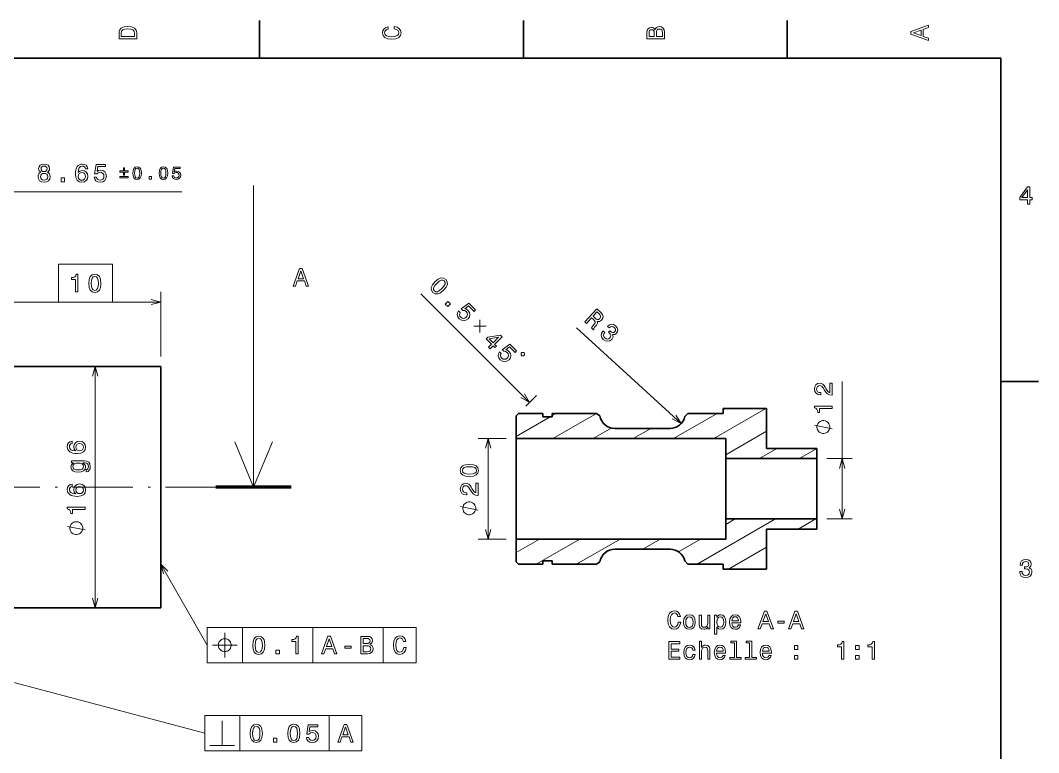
# Model space of a CAD drawing. Extents: x 0 to 420, y 0 to 297.
# Drawn here: x 214.9 to 417.5, y 148.9 to 294.5 of the extents above; entities that cross this region are included whole.
import ezdxf

# ---------------------------------------------------------------- set-up
doc = ezdxf.new("R2010")
doc.units = 0
doc.linetypes.add('DASHDOT', pattern=[18.5, 12, -3, 0.5, -3])

msp = doc.modelspace()

# ---------------------------------------------------------------- linework, layer by layer
at = {"color": 7, "lineweight": 35, "ltscale": 0.1875}
for p, q in [((262.5, 287), (262.5, 294.5)), ((315, 287), (315, 294.5)), ((367.5, 287), (367.5, 294.5)), ((410, 222.699997), (417.5, 222.699997))]:
    msp.add_line(p, q, dxfattribs=at)
at = {"color": 7, "lineweight": 35}
for p, q in [((410, 287), (10, 287)), ((410, 10), (410, 287)), ((242.893723, 225.658066), (212.893723, 225.658066)), ((242.893723, 225.658066), (242.893723, 180.596085)), ((355.249847, 211.336136), (313.549835, 211.336136)), ((355.249847, 191.336136), (313.549835, 191.336136)), ((242.893723, 177.658066), (212.893723, 177.658066))]:
    msp.add_line(p, q, dxfattribs=at)
at = {"color": 7, "lineweight": 13}
for p, q in [((261.343719, 201.658066), (261.343719, 261.658051)), ((186.943726, 260.400208), (247.078888, 260.400208)), ((316.220306, 218.506592), (294.594879, 240.132004)), ((346.393036, 214.310867), (325.588043, 233.349106)), ((229.811188, 177.658066), (229.811188, 225.658066)), ((378.419556, 195.336136), (378.419556, 222.67485)), ((307.984802, 191.336136), (307.984802, 211.336136)), ((252.108765, 173.739914), (293.660919, 173.739914)), ((252.108765, 166.739914), (293.660919, 166.739914)), ((251.61026, 156.220566), (282.890381, 156.220566)), ((251.61026, 149.220566), (282.890381, 149.220566))]:
    msp.add_line(p, q, dxfattribs=at)
at = {"color": 7, "lineweight": 13, "ltscale": 0.320626}
msp.add_line((242.893723, 227.658066), (242.893723, 240.483093), dxfattribs=at)
at = {"color": 7, "lineweight": 13, "ltscale": 0.240349}
msp.add_line((212.893723, 238.483093), (222.50769, 238.483093), dxfattribs=at)
at = {"color": 7, "lineweight": 13, "ltscale": 0.24035}
msp.add_line((233.279739, 238.483093), (242.893723, 238.483093), dxfattribs=at)
at = {"color": 7, "lineweight": 13, "ltscale": 0.076737}
msp.add_line((315.46405, 217.750351), (317.634521, 219.920807), dxfattribs=at)
at = {"color": 7, "lineweight": 13, "ltscale": 0.3}
msp.add_line((352.870331, 211.336136), (363.262634, 217.336136), dxfattribs=at)
at = {"color": 7, "lineweight": 35, "ltscale": 0.21625}
for p, q in [((363.399841, 217.336136), (354.749847, 217.336136)), ((363.399841, 185.336136), (354.749847, 185.336136))]:
    msp.add_line(p, q, dxfattribs=at)
at = {"color": 7, "lineweight": 35, "ltscale": 0.025}
for p, q in [((354.749847, 217.336136), (354.749847, 216.336136)), ((354.749847, 186.336136), (354.749847, 185.336136))]:
    msp.add_line(p, q, dxfattribs=at)
at = {"color": 7, "lineweight": 13, "ltscale": 0.014803}
msp.add_line((354.749847, 217.04007), (355.262634, 217.336136), dxfattribs=at)
at = {"color": 7, "lineweight": 35, "ltscale": 0.2}
for p, q in [((363.399841, 217.336136), (363.399841, 209.336136)), ((363.399841, 193.336136), (363.399841, 185.336136))]:
    msp.add_line(p, q, dxfattribs=at)
at = {"color": 7, "lineweight": 35, "ltscale": 0.017678}
for p, q in [((313.549835, 215.836136), (314.049835, 216.336136)), ((313.549835, 186.836136), (314.049835, 186.336136))]:
    msp.add_line(p, q, dxfattribs=at)
at = {"color": 7, "lineweight": 35, "ltscale": 0.1125}
for p, q in [((313.549835, 215.836136), (313.549835, 211.336136)), ((313.549835, 191.336136), (313.549835, 186.836136))]:
    msp.add_line(p, q, dxfattribs=at)
at = {"color": 7, "lineweight": 13, "ltscale": 0.195385}
msp.add_line((313.549835, 211.728439), (320.318176, 215.636139), dxfattribs=at)
at = {"color": 7, "lineweight": 35, "ltscale": 0.12}
for p, q in [((318.849823, 216.336136), (314.049835, 216.336136)), ((318.849823, 186.336136), (314.049835, 186.336136))]:
    msp.add_line(p, q, dxfattribs=at)
at = {"color": 7, "lineweight": 35, "ltscale": 0.0175}
for p, q in [((318.849823, 216.336136), (318.849823, 215.636139)), ((320.749847, 216.336136), (320.749847, 215.636139)), ((318.849823, 187.036133), (318.849823, 186.336136)), ((320.749847, 187.036133), (320.749847, 186.336136))]:
    msp.add_line(p, q, dxfattribs=at)
at = {"color": 7, "lineweight": 35, "ltscale": 0.047501}
for p, q in [((318.849823, 215.636139), (320.749847, 215.636139)), ((318.849823, 187.036133), (320.749847, 187.036133))]:
    msp.add_line(p, q, dxfattribs=at)
at = {"color": 7, "lineweight": 35, "ltscale": 0.220008}
for p, q in [((329.550171, 216.336136), (320.749847, 216.336136)), ((329.550171, 186.336136), (320.749847, 186.336136))]:
    msp.add_line(p, q, dxfattribs=at)
at = {"color": 7, "lineweight": 13, "ltscale": 0.022539}
msp.add_line((320.749847, 215.885361), (321.530609, 216.336136), dxfattribs=at)
at = {"color": 7, "lineweight": 13, "ltscale": 0.250001}
for p, q in [((320.870331, 211.336136), (329.530609, 216.336136)), ((344.870331, 211.336136), (353.530609, 216.336136)), ((317.569061, 186.336136), (326.22934, 191.336136)), ((325.569061, 186.336136), (334.22934, 191.336136))]:
    msp.add_line(p, q, dxfattribs=at)
at = {"color": 7, "lineweight": 35, "ltscale": 0.021213}
for p, q in [((330.240662, 215.842941), (329.550171, 216.336136)), ((330.240662, 186.82933), (329.550171, 186.336136))]:
    msp.add_line(p, q, dxfattribs=at)
at = {"color": 7, "lineweight": 35, "ltscale": 0.022611}
for p, q in [((347.11087, 215.696594), (347.750427, 216.336136)), ((347.11087, 186.975677), (347.750427, 186.336136))]:
    msp.add_line(p, q, dxfattribs=at)
at = {"color": 7, "lineweight": 35, "ltscale": 0.174986}
for p, q in [((354.749847, 216.336136), (347.750427, 216.336136)), ((354.749847, 186.336136), (347.750427, 186.336136))]:
    msp.add_line(p, q, dxfattribs=at)
at = {"color": 7, "lineweight": 13, "ltscale": 0.104384}
msp.add_line((328.870331, 211.336136), (332.486298, 213.423798), dxfattribs=at)
at = {"color": 7, "lineweight": 35, "ltscale": 0.2745}
for p, q in [((344.17984, 213.336136), (333.199829, 213.336136)), ((344.17984, 189.336136), (333.199829, 189.336136))]:
    msp.add_line(p, q, dxfattribs=at)
at = {"color": 7, "lineweight": 13, "ltscale": 0.1}
for p, q in [((336.870331, 211.336136), (340.334442, 213.336136)), ((361.942139, 207.336136), (365.40625, 209.336136)), ((369.69342, 193.336136), (373.157532, 195.336136)), ((338.765228, 189.336136), (342.22934, 191.336136))]:
    msp.add_line(p, q, dxfattribs=at)
at = {"color": 7, "lineweight": 13, "ltscale": 0.23527}
msp.add_line((355.249847, 208.091141), (363.399841, 212.796539), dxfattribs=at)
at = {"color": 7, "lineweight": 13, "ltscale": 0.139126}
for p, q in [((311.549835, 211.336136), (305.984802, 211.336136)), ((311.549835, 191.336136), (305.984802, 191.336136))]:
    msp.add_line(p, q, dxfattribs=at)
at = {"color": 7, "lineweight": 35, "ltscale": 0.369856}
msp.add_line((313.549835, 211.336136), (313.549835, 196.541885), dxfattribs=at)
at = {"color": 7, "lineweight": 35, "ltscale": 0.1}
for p, q in [((355.249847, 211.336136), (355.249847, 207.336136)), ((355.249847, 195.336136), (355.249847, 191.336136))]:
    msp.add_line(p, q, dxfattribs=at)
at = {"color": 7, "lineweight": 35, "ltscale": 0.25}
for p, q in [((373.399841, 209.336136), (363.399841, 209.336136)), ((373.399841, 193.336136), (363.399841, 193.336136))]:
    msp.add_line(p, q, dxfattribs=at)
at = {"color": 7, "lineweight": 13, "ltscale": 0.099815}
msp.add_line((369.942139, 207.336136), (373.399841, 209.332443), dxfattribs=at)
at = {"color": 7, "lineweight": 35, "ltscale": 0.05}
for p, q in [((373.399841, 209.336136), (373.399841, 207.336136)), ((373.399841, 195.336136), (373.399841, 193.336136))]:
    msp.add_line(p, q, dxfattribs=at)
at = {"color": 7, "lineweight": 35, "ltscale": 0.3}
for p, q in [((355.249847, 207.336136), (355.249847, 195.336136)), ((373.399841, 195.336136), (373.399841, 207.336136))]:
    msp.add_line(p, q, dxfattribs=at)
at = {"color": 7, "lineweight": 35, "ltscale": 0.45375}
for p, q in [((355.249847, 207.336136), (373.399841, 207.336136)), ((355.249847, 195.336136), (373.399841, 195.336136))]:
    msp.add_line(p, q, dxfattribs=at)
at = {"color": 7, "lineweight": 13, "ltscale": 0.125493}
for p, q in [((375.399841, 207.336136), (380.419556, 207.336136)), ((375.399841, 195.336136), (380.419556, 195.336136))]:
    msp.add_line(p, q, dxfattribs=at)
at = {"color": 7, "linetype": 'DASHDOT', "lineweight": 13}
msp.add_line((58.843731, 201.658066), (253.843719, 201.658066), dxfattribs=at)
at = {"color": 7, "lineweight": 100, "ltscale": 0.375}
msp.add_line((268.843719, 201.658066), (253.843719, 201.658066), dxfattribs=at)
at = {"color": 7, "lineweight": 35, "ltscale": 0.130144}
msp.add_line((313.549835, 196.541885), (313.549835, 191.336136), dxfattribs=at)
at = {"color": 7, "lineweight": 13, "ltscale": 0.45}
msp.add_line((349.569061, 186.336136), (365.157532, 195.336136), dxfattribs=at)
at = {"color": 7, "lineweight": 13, "ltscale": 0.05507}
msp.add_line((355.249847, 194.234726), (357.157532, 195.336136), dxfattribs=at)
at = {"color": 7, "lineweight": 13, "ltscale": 0.135086}
msp.add_line((313.549835, 188.63443), (318.22934, 191.336136), dxfattribs=at)
at = {"color": 7, "lineweight": 13, "ltscale": 0.125997}
msp.add_line((345.864685, 188.816208), (350.22934, 191.336136), dxfattribs=at)
at = {"color": 7, "lineweight": 13, "ltscale": 0.218319}
msp.add_line((355.837036, 185.336136), (363.399841, 189.70253), dxfattribs=at)
at = {"color": 7, "lineweight": 35, "ltscale": 0.07345}
msp.add_line((242.893723, 180.596085), (242.893723, 177.658066), dxfattribs=at)
at = {"color": 7, "lineweight": 13, "ltscale": 0.175}
for p, q in [((252.108765, 173.739914), (252.108765, 166.739914)), ((259.108765, 173.739914), (259.108765, 166.739914)), ((273.116821, 173.739914), (273.116821, 166.739914)), ((287.124908, 173.739914), (287.124908, 166.739914)), ((293.660919, 173.739914), (293.660919, 166.739914)), ((251.61026, 156.220566), (251.61026, 149.220566)), ((258.61026, 156.220566), (258.61026, 149.220566)), ((276.35434, 156.220566), (276.35434, 149.220566)), ((282.890381, 156.220566), (282.890381, 149.220566))]:
    msp.add_line(p, q, dxfattribs=at)
at = {"color": 7, "lineweight": 13}
for points in [[(234.583206, 291.994965), (234.583206, 290.829987), (238.083206, 290.829987), (238.083206, 291.994965), (237.97226, 292.544678), (237.634354, 292.953186), (237.084641, 293.205353), (236.333206, 293.296112), (235.566635, 293.215424), (235.264038, 293.114563), (235.021973, 292.973358), (234.694153, 292.56485), (234.613464, 292.297546)], [(235.001801, 291.959656), (235.077438, 292.342957), (235.309433, 292.605194), (235.722977, 292.761536), (236.333206, 292.811951), (236.923264, 292.7565), (237.336807, 292.600159), (237.583923, 292.332855), (237.664612, 291.959656), (237.664612, 291.299011), (235.001801, 291.299011)], [(289.282074, 292.817017), (289.705688, 292.716156), (290.008301, 292.549713), (290.194885, 292.317719), (290.255402, 292.04541), (290.164642, 291.71759), (289.892303, 291.460388), (289.448486, 291.28891), (288.833221, 291.233429), (288.222992, 291.28891), (287.774139, 291.455353), (287.501801, 291.712555), (287.405975, 292.04541), (287.456421, 292.287476), (287.597626, 292.494232), (287.824585, 292.65564), (288.137268, 292.766571), (288.137268, 293.245697), (287.658142, 293.094391), (287.295044, 292.832153), (287.068085, 292.47406), (286.987396, 292.04541), (287.113495, 291.510803), (287.466492, 291.102325), (288.046478, 290.840057), (288.833221, 290.749298), (289.619965, 290.840057), (290.199951, 291.102325), (290.558014, 291.510803), (290.679047, 292.04541), (290.583221, 292.514404), (290.315918, 292.89267), (289.877167, 293.159943), (289.282074, 293.301147)], [(341.192017, 292.630402), (340.899506, 292.983429), (340.70282, 293.074219), (340.460754, 293.104462), (340.082489, 293.03891), (339.810181, 292.842224), (339.643738, 292.524506), (339.583221, 292.080688), (339.583221, 290.835022), (343.083221, 290.835022), (343.083221, 292.151306), (343.012604, 292.620331), (342.805847, 292.968292), (342.478027, 293.18515), (342.034241, 293.260803), (341.736694, 293.215424), (341.489563, 293.094391), (341.308014, 292.897705)], [(341.035675, 291.984863), (341.035675, 291.299011), (340.001801, 291.299011), (340.001801, 292.025208), (340.032074, 292.297546), (340.122833, 292.489197), (340.279175, 292.605194), (340.511169, 292.645538), (340.743164, 292.600159), (340.904541, 292.479126), (341.005402, 292.272339)], [(342.664642, 292.095825), (342.664642, 291.299011), (341.45929, 291.299011), (341.45929, 292.050446), (341.494598, 292.368164), (341.600525, 292.595093), (341.782074, 292.731262), (342.044312, 292.776672), (342.321686, 292.731262), (342.513336, 292.605194), (342.629333, 292.393372)], [(395.583221, 290.466858), (395.583221, 290.930847), (394.554413, 291.299011), (394.554413, 292.695984), (395.583221, 293.064117), (395.583221, 293.538177), (392.078186, 292.257202), (392.078186, 291.742798)], [(394.125732, 291.460388), (392.582489, 292), (394.125732, 292.539642)], [(219.041367, 264.286377), (218.784164, 264.145142), (218.607651, 263.948456), (218.496704, 263.701355), (218.461395, 263.403809), (218.542099, 262.954956), (218.774078, 262.606964), (219.152328, 262.385071), (219.666733, 262.299347), (220.176102, 262.385071), (220.554337, 262.606964), (220.786331, 262.954956), (220.87207, 263.403809), (220.831726, 263.701355), (220.725815, 263.948456), (220.54425, 264.145142), (220.292099, 264.286377), (220.49382, 264.40741), (220.63504, 264.573822), (220.720764, 264.775543), (220.751022, 265.022675), (220.670334, 265.380737), (220.458527, 265.668213), (220.115585, 265.854797), (219.666733, 265.925415), (219.212845, 265.854797), (218.869904, 265.668213), (218.653046, 265.380737), (218.577393, 265.022675), (218.602615, 264.775543), (218.688339, 264.573822)], [(219.056503, 264.98233), (219.096848, 265.204224), (219.21788, 265.375702), (219.409531, 265.481598), (219.666733, 265.521973), (219.9189, 265.481598), (220.110535, 265.375702), (220.231567, 265.204224), (220.276962, 264.98233), (220.231567, 264.755402), (220.110535, 264.578888), (219.9189, 264.462891), (219.666733, 264.427582), (219.409531, 264.467926), (219.21788, 264.578888), (219.096848, 264.755402)], [(228.349152, 264.957123), (228.253326, 265.365601), (228.031433, 265.668213), (227.688492, 265.859863), (227.24469, 265.925415), (226.947144, 265.890106), (226.689926, 265.794281), (226.462982, 265.637939), (226.271347, 265.416046), (226.120041, 265.138672), (226.009094, 264.800781), (225.938492, 264.402374), (225.91832, 263.953522), (225.999008, 263.237366), (226.246124, 262.717926), (226.644547, 262.405243), (227.189209, 262.299347), (227.678406, 262.390106), (228.051605, 262.627136), (228.293671, 263.000336), (228.37941, 263.474396), (228.293671, 263.953522), (228.061691, 264.321655), (227.703613, 264.55365), (227.259811, 264.634338), (226.780716, 264.533478), (226.422638, 264.246033), (226.498291, 264.800781), (226.659668, 265.199188), (226.906784, 265.436218), (227.249725, 265.516907), (227.501892, 265.476563), (227.693527, 265.370667), (227.819611, 265.194153), (227.885178, 264.957123)], [(229.624084, 263.313019), (229.735031, 262.899475), (229.982147, 262.576721), (230.345261, 262.374969), (230.809235, 262.299347), (231.318604, 262.390106), (231.717026, 262.637238), (231.969177, 263.030609), (232.065002, 263.534912), (231.979263, 264.003937), (231.737198, 264.372101), (231.358948, 264.609131), (230.869766, 264.694855), (230.491516, 264.634338), (230.199005, 264.467926), (230.340225, 265.411011), (231.873367, 265.411011), (231.873367, 265.824554), (230.002319, 265.824554), (229.724945, 263.968628), (230.128403, 263.968628), (230.420914, 264.205688), (230.794113, 264.291412), (231.116882, 264.235931), (231.363998, 264.074554), (231.52034, 263.827423), (231.575806, 263.509705), (231.52034, 263.191986), (231.358948, 262.944855), (231.111832, 262.788513), (230.794113, 262.733063), (230.526825, 262.768341), (230.320053, 262.884338), (230.168747, 263.065918), (230.093094, 263.313019)], [(237.319839, 264.121948), (237.372803, 263.567719), (237.538727, 263.172333), (237.803482, 262.932251), (238.170639, 262.854584), (238.534256, 262.932251), (238.799026, 263.172333), (238.961411, 263.567719), (239.017899, 264.121948), (238.961411, 264.672668), (238.894333, 264.891541), (238.799026, 265.071594), (238.534256, 265.311646), (238.170639, 265.392853), (237.803482, 265.311646), (237.538727, 265.068054), (237.372803, 264.672668)], [(242.550278, 264.121948), (242.603226, 263.567719), (242.76915, 263.172333), (243.03392, 262.932251), (243.401062, 262.854584), (243.764679, 262.932251), (244.029449, 263.172333), (244.191849, 263.567719), (244.248322, 264.121948), (244.191849, 264.672668), (244.124771, 264.891541), (244.029449, 265.071594), (243.764679, 265.311646), (243.401062, 265.392853), (243.03392, 265.311646), (242.76915, 265.068054), (242.603226, 264.672668)], [(218.945557, 263.413879), (218.990936, 263.681183), (219.137192, 263.882904), (219.364136, 264.014038), (219.666733, 264.059418), (219.964279, 264.014038), (220.191223, 263.882904), (220.337479, 263.681183), (220.387909, 263.413879), (220.337479, 263.126434), (220.191223, 262.909576), (219.964279, 262.768341), (219.666733, 262.722961), (219.364136, 262.768341), (219.137192, 262.909576), (218.990936, 263.126434)], [(227.890213, 263.46936), (227.834747, 263.151642), (227.693527, 262.909576), (227.466583, 262.748169), (227.184174, 262.697754), (226.886612, 262.748169), (226.659668, 262.90451), (226.513412, 263.146606), (226.468033, 263.464325), (226.518463, 263.777008), (226.659668, 264.014038), (226.891663, 264.165344), (227.204346, 264.220795), (227.476669, 264.165344), (227.693527, 264.019073), (227.834747, 263.782043)], [(235.431854, 263.694794), (235.675446, 263.694794), (235.675446, 264.305542), (236.374435, 264.305542), (236.374435, 264.545593), (235.675446, 264.545593), (235.675446, 265.152802), (235.431854, 265.152802), (235.431854, 264.545593), (234.732864, 264.545593), (234.732864, 264.305542), (235.431854, 264.305542)], [(234.732864, 263.454742), (234.732864, 263.211151), (236.374435, 263.211151), (236.374435, 263.454742)], [(237.658752, 264.121948), (237.686996, 264.549133), (237.775253, 264.856262), (237.934113, 265.036285), (238.170639, 265.099854), (238.403641, 265.036285), (238.5625, 264.856262), (238.650757, 264.549133), (238.678986, 264.121948), (238.650757, 263.691284), (238.5625, 263.384125), (238.403641, 263.204102), (238.170639, 263.144073), (237.934113, 263.204102), (237.775253, 263.384125), (237.686996, 263.691284)], [(240.542267, 262.925201), (241.029434, 262.925201), (241.029434, 263.451202), (240.542267, 263.451202)], [(242.889175, 264.121948), (242.917419, 264.549133), (243.005676, 264.856262), (243.164536, 265.036285), (243.401062, 265.099854), (243.634064, 265.036285), (243.792923, 264.856262), (243.88118, 264.549133), (243.909424, 264.121948), (243.88118, 263.691284), (243.792923, 263.384125), (243.634064, 263.204102), (243.401062, 263.144073), (243.164536, 263.204102), (243.005676, 263.384125), (242.917419, 263.691284)], [(245.140778, 263.564178), (245.218445, 263.274689), (245.391418, 263.048767), (245.645599, 262.907562), (245.970383, 262.854584), (246.32695, 262.918152), (246.605835, 263.091125), (246.782349, 263.366486), (246.849426, 263.719513), (246.789413, 264.047821), (246.619949, 264.305542), (246.355179, 264.471466), (246.012756, 264.531464), (245.747986, 264.489105), (245.543228, 264.37262), (245.642075, 265.032776), (246.715271, 265.032776), (246.715271, 265.322235), (245.405548, 265.322235), (245.21138, 264.023102), (245.493805, 264.023102), (245.698563, 264.189026), (245.959793, 264.249054), (246.18573, 264.210205), (246.358719, 264.09726), (246.468155, 263.924255), (246.506989, 263.701874), (246.468155, 263.479462), (246.355179, 263.306458), (246.182205, 263.197021), (245.959793, 263.158203), (245.77269, 263.182922), (245.62796, 263.264099), (245.522049, 263.391205), (245.469086, 263.564178)], [(223.054779, 262.400208), (223.750732, 262.400208), (223.750732, 263.151642), (223.054779, 263.151642)], [(415.277374, 257.966766), (415.731262, 257.966766), (415.731262, 258.834198), (416.23056, 258.834198), (416.23056, 259.237671), (415.731262, 259.237671), (415.731262, 261.391113), (415.272339, 261.391113), (413.739197, 259.278015), (413.739197, 258.834198), (415.277374, 258.834198)], [(414.162842, 259.237671), (415.277374, 260.806091), (415.277374, 259.237671)], [(222.50769, 245.983093), (222.50769, 238.483093), (233.279739, 238.483093), (233.279739, 245.983093)], [(269.203583, 241.657669), (269.667572, 241.657669), (270.035736, 242.686493), (271.432709, 242.686493), (271.800842, 241.657669), (272.274902, 241.657669), (270.993927, 245.16272), (270.479523, 245.16272)], [(225.934921, 240.483093), (226.39386, 240.483093), (226.39386, 244.008301), (226.050919, 244.008301), (225.960144, 243.700668), (225.77858, 243.493896), (225.501205, 243.372864), (225.11792, 243.33252), (225.11792, 242.974442), (225.934921, 242.974442)], [(228.54631, 242.192734), (228.621964, 241.400955), (228.858994, 240.836121), (229.237228, 240.493179), (229.761734, 240.382217), (230.281189, 240.493179), (230.659424, 240.836121), (230.891418, 241.400955), (230.972107, 242.192734), (230.891418, 242.979492), (230.795593, 243.29216), (230.659424, 243.549362), (230.281189, 243.892319), (229.761734, 244.008301), (229.237228, 243.892319), (228.858994, 243.544327), (228.621964, 242.979492)], [(229.030457, 242.192734), (229.070816, 242.802979), (229.196884, 243.24173), (229.423828, 243.498932), (229.761734, 243.589722), (230.094589, 243.498932), (230.321533, 243.24173), (230.447617, 242.802979), (230.487961, 242.192734), (230.447617, 241.577469), (230.321533, 241.138702), (230.094589, 240.8815), (229.761734, 240.795776), (229.423828, 240.8815), (229.196884, 241.138702), (229.070816, 241.577469)], [(270.197113, 243.115158), (270.736725, 244.658386), (271.276367, 243.115158)], [(297.431976, 242.541168), (296.925598, 241.927795), (296.693787, 241.360779), (296.71875, 240.85083), (297.011169, 240.401505), (297.45694, 240.11264), (297.966888, 240.087677), (298.530334, 240.323044), (299.147278, 240.825867), (299.646515, 241.43924), (299.799866, 241.728088), (299.885437, 242.006241), (299.860474, 242.516205), (299.575195, 242.96553), (299.122314, 243.254379), (298.608765, 243.275772), (298.041779, 243.043976)], [(297.774323, 242.198822), (298.234344, 242.601776), (298.633728, 242.822876), (298.976074, 242.844284), (299.279205, 242.66954), (299.450378, 242.369995), (299.428986, 242.027649), (299.207886, 241.628235), (298.804932, 241.168213), (298.341309, 240.761673), (297.941925, 240.540573), (297.599579, 240.51918), (297.303589, 240.693924), (297.125275, 240.993469), (297.146667, 241.335815), (297.367767, 241.735229)], [(299.47821, 238.077118), (299.970306, 237.584991), (300.501678, 238.116333), (300.009552, 238.608459)], [(302.127106, 236.719147), (301.913116, 236.348267), (301.859619, 235.945297), (301.973755, 235.545898), (302.248352, 235.164322), (302.672699, 234.868332), (303.12915, 234.761353), (303.585632, 234.861206), (304.01001, 235.150055), (304.281006, 235.542328), (304.370178, 235.973831), (304.270325, 236.40889), (303.985046, 236.81543), (303.674774, 237.040085), (303.350281, 237.129242), (304.116974, 237.696259), (305.20108, 236.612152), (305.4935, 236.904572), (304.170471, 238.2276), (302.662018, 237.11142), (302.947296, 236.826126), (303.321747, 236.786896), (303.64624, 236.583633), (303.835266, 236.316162), (303.895874, 236.027313), (303.831696, 235.742035), (303.64624, 235.478134), (303.382355, 235.292694), (303.093506, 235.232086), (302.808228, 235.296265), (302.544312, 235.481705), (302.38028, 235.695679), (302.316101, 235.923904), (302.337494, 236.159271), (302.45874, 236.387497)], [(327.228424, 234.559021), (327.574432, 234.242386), (328.571991, 235.33252), (328.925446, 235.009079), (329.175659, 234.759598), (329.291718, 234.557709), (329.268646, 234.35321), (329.10498, 234.099655), (328.817169, 233.747772), (328.638611, 233.507843), (328.564087, 233.336761), (328.954773, 232.979279), (329.01944, 233.049973), (329.029205, 233.232452), (329.176483, 233.453156), (329.531769, 233.893692), (329.751099, 234.260376), (329.754028, 234.435425), (329.684784, 234.628677), (329.918732, 234.58551), (330.142059, 234.620392), (330.358826, 234.722824), (330.561615, 234.899582), (330.795502, 235.259781), (330.861176, 235.630356), (330.744995, 235.996445), (330.454407, 236.351227), (329.591217, 237.141098)], [(330.068268, 236.123505), (330.27478, 235.893494), (330.370087, 235.676407), (330.351379, 235.454254), (330.197632, 235.218994), (329.962952, 235.037231), (329.743317, 234.998947), (329.510895, 235.088593), (329.259491, 235.28447), (328.861389, 235.648773), (329.647827, 236.508224)], [(330.84024, 232.744171), (330.816406, 232.718124), (330.549103, 232.306473), (330.478821, 231.878586), (330.597534, 231.45549), (330.904297, 231.058594), (331.349091, 230.767761), (331.789124, 230.665909), (332.21347, 230.756104), (332.586853, 231.029678), (332.757965, 231.276428), (332.839539, 231.529922), (332.831543, 231.790146), (332.744904, 232.054031), (333.170593, 232.03363), (333.54895, 232.275299), (333.758698, 232.616577), (333.799591, 232.982483), (333.665131, 233.358475), (333.352203, 233.733688), (332.962891, 233.980576), (332.556366, 234.051788), (332.150604, 233.94455), (331.778168, 233.649612), (331.754333, 233.623566), (332.08548, 233.320557), (332.33313, 233.531433), (332.586487, 233.614059), (332.838074, 233.575241), (333.091614, 233.411575), (333.257874, 233.204773), (333.327759, 232.997253), (333.297577, 232.79245), (333.174438, 232.590668), (332.974121, 232.438995), (332.772491, 232.397934), (332.548126, 232.466522), (332.315613, 232.63826), (332.17392, 232.77475), (331.904968, 232.480835), (332.094086, 232.321442), (332.297821, 232.073471), (332.390991, 231.824158), (332.362396, 231.583725), (332.225952, 231.359924), (331.987549, 231.18158), (331.733276, 231.120331), (331.470184, 231.176498), (331.212585, 231.350693), (331.012238, 231.602386), (330.943237, 231.870621), (330.998749, 232.147934), (331.182556, 232.430939)], [(308.067719, 229.48761), (308.388672, 229.166656), (309.002014, 229.780029), (309.355072, 229.426971), (309.64035, 229.712265), (309.287323, 230.065308), (310.810059, 231.588043), (310.485535, 231.912552), (307.907227, 231.502457), (307.593414, 231.188629), (308.681091, 230.100967)], [(308.178253, 231.174377), (310.075439, 231.495316), (308.96637, 230.386261)], [(310.274414, 228.571823), (310.060455, 228.200958), (310.006958, 227.797989), (310.121063, 227.39859), (310.39566, 227.017014), (310.820038, 226.721024), (311.276489, 226.614044), (311.732941, 226.713898), (312.157318, 227.002747), (312.428345, 227.39502), (312.517487, 227.826508), (312.417633, 228.261581), (312.132355, 228.668121), (311.822113, 228.892776), (311.497589, 228.981934), (312.264282, 229.548935), (313.348389, 228.464844), (313.640808, 228.757263), (312.31778, 230.080292), (310.809326, 228.964096), (311.094604, 228.678818), (311.469055, 228.639587), (311.793579, 228.43631), (311.982574, 228.168854), (312.043213, 227.880005), (311.979004, 227.594711), (311.793579, 227.330826), (311.529663, 227.145386), (311.240814, 227.084763), (310.955536, 227.148956), (310.69165, 227.334396), (310.527618, 227.548355), (310.463409, 227.776581), (310.484802, 228.011948), (310.606049, 228.240173)], [(314.55658, 227.948471), (314.721588, 227.783478), (315.051575, 227.783478), (315.216553, 227.948471), (315.216553, 228.278458), (315.051575, 228.443451), (314.721588, 228.443451), (314.55658, 228.278458)], [(376.419556, 219.926285), (376.419556, 222.331909), (375.98584, 222.331909), (375.98584, 220.430618), (375.74881, 220.536514), (375.552124, 220.718079), (375.194061, 221.277878), (375.042755, 221.575424), (374.825897, 221.908279), (374.573761, 222.145309), (374.276184, 222.281479), (373.938293, 222.331909), (373.514679, 222.24617), (373.181824, 222.00914), (372.970001, 221.646027), (372.894348, 221.177017), (372.980103, 220.692856), (373.217133, 220.324707), (373.595367, 220.087677), (374.094635, 220.006989), (374.165253, 220.006989), (374.165253, 220.465912), (374.124908, 220.465912), (373.781952, 220.511307), (373.529785, 220.647476), (373.368408, 220.864334), (373.312927, 221.151794), (373.363373, 221.444305), (373.489441, 221.661163), (373.686127, 221.802368), (373.933258, 221.852798), (374.165253, 221.817505), (374.361938, 221.72168), (374.533386, 221.560303), (374.684692, 221.338394), (374.846069, 221.040848), (375.158752, 220.5466), (375.491608, 220.198624), (375.895081, 219.991852), (376.404449, 219.926285)], [(376.419556, 217.330032), (376.419556, 217.788971), (372.894348, 217.788971), (372.894348, 217.44603), (373.201996, 217.355255), (373.408752, 217.173691), (373.529785, 216.896317), (373.57016, 216.513031), (373.928223, 216.513031), (373.928223, 217.330032)], [(374.669556, 214.902802), (374.552917, 214.902802), (374.31958, 214.844467), (374.144562, 214.786133), (374.027893, 214.727798), (373.852905, 214.61113), (373.677917, 214.436142), (373.561249, 214.261139), (373.502899, 214.14447), (373.44458, 213.969467), (373.38623, 213.73613), (373.38623, 213.619476), (373.38623, 213.502808), (373.44458, 213.26947), (373.502899, 213.094467), (373.561249, 212.977798), (373.677917, 212.802795), (373.852905, 212.627808), (374.027893, 212.511139), (374.144562, 212.452805), (374.31958, 212.39447), (374.552917, 212.336136), (374.669556, 212.336136), (374.786224, 212.336136), (375.019562, 212.39447), (375.19458, 212.452805), (375.311249, 212.511139), (375.486237, 212.627808), (375.661224, 212.802795), (375.777893, 212.977798), (375.836243, 213.094467), (375.894562, 213.26947), (375.952911, 213.502808), (375.952911, 213.619476), (375.952911, 213.73613), (375.894562, 213.969467), (375.836243, 214.14447), (375.777893, 214.261139), (375.661224, 214.436142), (375.486237, 214.61113), (375.311249, 214.727798), (375.19458, 214.786133), (375.019562, 214.844467), (374.786224, 214.902802)], [(225.254272, 210.780807), (224.845779, 210.684982), (224.543182, 210.463089), (224.351532, 210.120148), (224.28598, 209.676346), (224.321274, 209.378784), (224.417099, 209.121582), (224.573441, 208.894638), (224.795349, 208.703003), (225.072723, 208.551697), (225.410614, 208.44075), (225.809036, 208.370148), (226.257874, 208.349976), (226.974014, 208.430664), (227.493469, 208.67778), (227.806152, 209.076202), (227.912064, 209.620865), (227.821274, 210.110062), (227.584244, 210.483261), (227.211044, 210.725327), (226.736984, 210.811066), (226.257874, 210.725327), (225.889725, 210.493347), (225.65773, 210.135269), (225.577042, 209.691467), (225.677902, 209.212357), (225.965378, 208.854294), (225.410614, 208.929947), (225.012207, 209.091324), (224.775177, 209.33844), (224.694473, 209.681381), (224.734818, 209.933548), (224.840729, 210.125183), (225.017242, 210.251266), (225.254272, 210.316833)], [(226.742035, 210.321869), (227.059753, 210.266403), (227.301834, 210.125183), (227.463211, 209.898239), (227.513641, 209.615829), (227.463211, 209.318268), (227.30687, 209.091324), (227.064789, 208.945068), (226.74707, 208.899689), (226.434387, 208.950119), (226.197357, 209.091324), (226.046066, 209.323318), (225.990585, 209.636002), (226.046066, 209.908325), (226.192322, 210.125183), (226.429352, 210.266403)], [(227.690155, 206.898529), (225.102982, 206.898529), (225.102982, 206.474899), (225.541733, 206.474899), (225.143326, 206.126923), (225.042465, 205.9151), (225.007156, 205.67807), (225.108017, 205.24939), (225.390442, 204.91655), (225.84433, 204.699677), (226.454559, 204.624039), (227.069839, 204.699677), (227.523727, 204.91655), (227.811188, 205.24939), (227.907013, 205.67807), (227.871704, 205.920151), (227.78093, 206.121872), (227.397644, 206.474899), (227.78093, 206.474899), (228.083527, 206.434555), (228.300385, 206.323608), (228.426468, 206.111786), (228.471848, 205.794067), (228.441589, 205.516693), (228.365952, 205.320007), (228.234818, 205.20401), (228.058304, 205.168701), (228.058304, 204.740036), (228.078476, 204.740036), (228.401245, 204.805588), (228.643326, 205.007324), (228.799667, 205.330093), (228.855133, 205.768845), (228.779495, 206.29335), (228.567673, 206.641327), (228.199524, 206.838013)], [(226.454559, 205.082962), (226.005722, 205.128357), (225.672867, 205.264526), (225.476181, 205.476349), (225.405579, 205.758759), (225.476181, 206.056305), (225.672867, 206.278214), (226.005722, 206.414383), (226.454559, 206.464813), (226.913498, 206.414383), (227.241302, 206.278214), (227.443039, 206.056305), (227.508606, 205.758759), (227.443039, 205.476349), (227.241302, 205.264526), (226.908447, 205.128357)], [(304.275146, 203.772064), (305.066956, 203.847717), (305.631775, 204.084747), (305.974731, 204.462982), (306.085693, 204.987488), (305.974731, 205.506927), (305.631775, 205.885178), (305.066956, 206.117157), (304.275146, 206.197861), (303.488403, 206.117157), (303.17572, 206.021347), (302.918518, 205.885178), (302.575592, 205.506927), (302.459595, 204.987488), (302.575592, 204.462982), (302.923584, 204.084747), (303.488403, 203.847717)], [(304.275146, 204.25621), (303.664917, 204.296555), (303.226166, 204.422638), (302.968964, 204.649582), (302.878174, 204.987488), (302.968964, 205.320328), (303.226166, 205.547272), (303.664917, 205.673355), (304.275146, 205.713699), (304.890442, 205.673355), (305.329193, 205.547272), (305.586395, 205.320328), (305.672119, 204.987488), (305.586395, 204.649582), (305.329193, 204.422638), (304.890442, 204.296555)], [(225.254272, 202.258759), (224.845779, 202.162933), (224.543182, 201.94104), (224.351532, 201.598099), (224.28598, 201.154297), (224.321274, 200.85675), (224.417099, 200.599533), (224.573441, 200.372589), (224.795349, 200.180954), (225.072723, 200.029663), (225.410614, 199.918701), (225.809036, 199.848099), (226.257874, 199.827927), (226.974014, 199.908615), (227.493469, 200.155731), (227.806152, 200.554153), (227.912064, 201.098816), (227.821274, 201.588013), (227.584244, 201.961212), (227.211044, 202.203293), (226.736984, 202.289017), (226.257874, 202.203293), (225.889725, 201.971298), (225.65773, 201.613235), (225.577042, 201.169418), (225.677902, 200.690323), (225.965378, 200.332245), (225.410614, 200.407898), (225.012207, 200.569275), (224.775177, 200.816406), (224.694473, 201.159332), (224.734818, 201.411499), (224.840729, 201.603149), (225.017242, 201.729218), (225.254272, 201.794785)], [(226.742035, 201.799835), (227.059753, 201.744354), (227.301834, 201.603149), (227.463211, 201.37619), (227.513641, 201.093781), (227.463211, 200.796219), (227.30687, 200.569275), (227.064789, 200.423035), (226.74707, 200.37764), (226.434387, 200.42807), (226.197357, 200.569275), (226.046066, 200.80127), (225.990585, 201.113953), (226.046066, 201.386292), (226.192322, 201.603149), (226.429352, 201.744354)], [(305.984802, 200.020905), (305.984802, 202.426529), (305.551086, 202.426529), (305.551086, 200.525238), (305.314056, 200.631134), (305.117371, 200.812698), (304.759308, 201.372498), (304.608002, 201.670044), (304.391144, 202.002899), (304.138977, 202.239929), (303.841431, 202.376099), (303.50354, 202.426529), (303.079926, 202.34079), (302.74707, 202.10376), (302.535248, 201.740646), (302.459595, 201.271637), (302.545349, 200.787476), (302.782349, 200.419327), (303.160614, 200.182297), (303.659882, 200.101608), (303.730499, 200.101608), (303.730499, 200.560532), (303.690155, 200.560532), (303.347198, 200.605927), (303.095032, 200.742096), (302.933655, 200.958954), (302.878174, 201.246414), (302.928619, 201.538925), (303.054688, 201.755783), (303.251373, 201.896988), (303.498505, 201.947418), (303.730499, 201.912125), (303.927185, 201.816299), (304.098633, 201.654922), (304.249939, 201.433014), (304.411316, 201.135468), (304.723999, 200.64122), (305.056854, 200.293243), (305.460327, 200.086472), (305.969696, 200.020905)], [(304.234802, 198.733444), (304.118164, 198.733444), (303.884827, 198.67511), (303.709808, 198.616776), (303.59314, 198.558441), (303.418152, 198.441772), (303.243164, 198.266785), (303.126465, 198.091782), (303.068146, 197.975113), (303.009827, 197.80011), (302.951477, 197.566772), (302.951477, 197.450119), (302.951477, 197.33345), (303.009827, 197.100113), (303.068146, 196.92511), (303.126465, 196.808441), (303.243164, 196.633453), (303.418152, 196.45845), (303.59314, 196.341782), (303.709808, 196.283447), (303.884827, 196.225113), (304.118164, 196.166779), (304.234802, 196.166779), (304.351471, 196.166779), (304.584808, 196.225113), (304.759827, 196.283447), (304.876465, 196.341782), (305.051483, 196.45845), (305.226471, 196.633453), (305.34314, 196.808441), (305.401489, 196.92511), (305.459808, 197.100113), (305.518158, 197.33345), (305.518158, 197.450119), (305.518158, 197.566772), (305.459808, 197.80011), (305.401489, 197.975113), (305.34314, 198.091782), (305.226471, 198.266785), (305.051483, 198.441772), (304.876465, 198.558441), (304.759827, 198.616776), (304.584808, 198.67511), (304.351471, 198.733444)], [(227.811188, 197.221588), (227.811188, 197.680527), (224.28598, 197.680527), (224.28598, 197.337585), (224.593613, 197.246796), (224.800385, 197.065247), (224.921417, 196.787872), (224.961761, 196.404587), (225.319839, 196.404587), (225.319839, 197.221588)], [(226.061188, 194.794357), (225.944519, 194.794357), (225.711197, 194.736023), (225.536194, 194.677689), (225.419525, 194.619354), (225.244522, 194.502686), (225.069519, 194.327682), (224.952866, 194.152679), (224.894531, 194.036026), (224.836197, 193.861023), (224.777863, 193.627686), (224.777863, 193.511017), (224.777863, 193.394348), (224.836197, 193.161026), (224.894531, 192.986023), (224.952866, 192.869354), (225.069519, 192.694351), (225.244522, 192.519348), (225.419525, 192.402695), (225.536194, 192.34436), (225.711197, 192.286026), (225.944519, 192.227692), (226.061188, 192.227692), (226.177856, 192.227692), (226.411194, 192.286026), (226.586197, 192.34436), (226.70285, 192.402695), (226.877853, 192.519348), (227.052856, 192.694351), (227.169525, 192.869354), (227.227859, 192.986023), (227.286194, 193.161026), (227.344528, 193.394348), (227.344528, 193.511017), (227.344528, 193.627686), (227.286194, 193.861023), (227.227859, 194.036026), (227.169525, 194.152679), (227.052856, 194.327682), (226.877853, 194.502686), (226.70285, 194.619354), (226.586197, 194.677689), (226.411194, 194.736023), (226.177856, 194.794357)], [(413.729126, 184.866226), (413.729126, 184.830917), (413.809814, 184.346771), (414.046844, 183.983658), (414.420044, 183.751663), (414.914276, 183.665939), (415.438782, 183.751663), (415.832153, 183.973572), (416.08429, 184.326599), (416.175079, 184.780487), (416.134735, 185.078033), (416.023773, 185.320114), (415.842224, 185.506714), (415.600159, 185.642883), (415.927948, 185.915222), (416.043945, 186.348938), (415.968292, 186.74231), (415.751434, 187.039856), (415.398407, 187.226456), (414.914276, 187.292023), (414.460388, 187.211319), (414.112396, 186.989426), (413.885468, 186.636398), (413.809814, 186.167374), (413.809814, 186.13208), (414.258636, 186.13208), (414.299011, 186.454834), (414.430115, 186.686829), (414.641937, 186.828033), (414.939484, 186.878479), (415.201721, 186.83812), (415.393372, 186.732224), (415.509369, 186.560745), (415.554749, 186.328766), (415.509369, 186.081635), (415.388336, 185.915222), (415.176514, 185.814346), (414.889069, 185.784088), (414.692383, 185.789139), (414.692383, 185.390717), (414.939484, 185.400803), (415.257202, 185.355423), (415.494232, 185.234375), (415.635468, 185.037689), (415.685883, 184.780487), (415.630402, 184.487976), (415.484161, 184.271118), (415.252167, 184.134949), (414.944519, 184.089569), (414.626801, 184.139999), (414.394806, 184.29129), (414.248566, 184.533371), (414.193085, 184.866226)], [(345.809845, 174.780655), (345.708984, 174.357025), (345.542542, 174.054428), (345.310547, 173.867828), (345.038239, 173.807312), (344.710419, 173.898102), (344.453217, 174.170425), (344.281738, 174.614227), (344.226257, 175.229507), (344.281738, 175.839737), (344.448181, 176.288589), (344.705383, 176.560913), (345.038239, 176.656738), (345.280304, 176.606308), (345.487061, 176.465103), (345.648468, 176.238159), (345.759399, 175.925476), (346.238525, 175.925476), (346.087219, 176.404587), (345.824982, 176.767685), (345.466888, 176.994644), (345.038239, 177.075333), (344.503632, 176.949249), (344.095154, 176.596222), (343.832886, 176.016251), (343.742126, 175.229507), (343.832886, 174.442764), (344.095154, 173.862793), (344.503632, 173.50473), (345.038239, 173.383682), (345.507233, 173.479507), (345.885498, 173.746796), (346.152771, 174.185562), (346.293976, 174.780655)], [(346.85379, 174.831085), (346.934479, 174.21582), (347.166473, 173.761932), (347.534607, 173.479507), (348.02887, 173.383682), (348.518036, 173.479507), (348.8862, 173.756882), (349.118195, 174.21077), (349.203918, 174.831085), (349.118195, 175.446365), (348.8862, 175.905304), (348.518036, 176.182678), (348.02887, 176.283539), (347.534607, 176.182678), (347.166473, 175.900253), (346.934479, 175.446365)], [(353.475555, 175.769135), (353.475555, 176.187714), (353.031738, 176.187714), (353.031738, 172.430511), (353.475555, 172.430511), (353.475555, 173.893051), (353.631897, 173.656021), (353.808411, 173.49968), (354.252197, 173.383682), (354.675842, 173.479507), (355.008698, 173.766968), (355.225555, 174.220856), (355.306244, 174.836136), (355.225555, 175.446365), (355.008698, 175.900253), (354.675842, 176.182678), (354.252197, 176.283539), (354.010132, 176.253281), (353.803345, 176.157455), (353.626831, 175.996078)], [(356.481293, 174.705017), (358.256531, 174.705017), (358.261566, 174.911789), (358.180878, 175.49176), (357.958984, 175.925476), (357.605957, 176.187714), (357.136932, 176.283539), (356.677979, 176.182678), (356.324982, 175.900253), (356.098022, 175.44133), (356.017334, 174.836136), (356.092987, 174.21582), (356.319916, 173.761932), (356.667908, 173.479507), (357.121796, 173.383682), (357.515167, 173.449249), (357.837921, 173.620712), (358.074982, 173.893051), (358.211121, 174.256165), (357.772369, 174.256165), (357.68161, 174.054428), (357.550476, 173.903137), (357.177277, 173.782104), (356.889801, 173.83757), (356.672943, 174.014084), (356.531738, 174.301559), (356.481293, 174.68988)], [(361.675842, 173.479507), (362.139801, 173.479507), (362.507965, 174.508331), (363.904938, 174.508331), (364.273102, 173.479507), (364.747162, 173.479507), (363.466187, 176.984558), (362.951782, 176.984558)], [(362.669342, 174.936996), (363.208984, 176.480225), (363.748596, 174.936996)], [(367.747864, 173.479507), (368.211853, 173.479507), (368.580017, 174.508331), (369.97699, 174.508331), (370.345154, 173.479507), (370.819214, 173.479507), (369.538239, 176.984558), (369.023804, 176.984558)], [(368.741394, 174.936996), (369.281006, 176.480225), (369.820648, 174.936996)], [(347.307678, 174.836136), (347.353058, 175.290024), (347.494263, 175.617828), (347.721222, 175.819565), (348.02887, 175.890167), (348.331451, 175.819565), (348.558411, 175.622879), (348.699615, 175.290024), (348.750031, 174.836136), (348.699615, 174.377197), (348.558411, 174.044342), (348.331451, 173.842621), (348.02887, 173.777054), (347.721222, 173.842621), (347.494263, 174.044342), (347.353058, 174.377197)], [(352.108826, 176.187714), (351.665039, 176.187714), (351.665039, 174.624313), (351.614594, 174.261215), (351.468353, 173.998962), (351.241394, 173.83757), (350.943848, 173.78714), (350.706818, 173.827484), (350.555511, 173.948532), (350.469788, 174.155304), (350.449615, 174.4478), (350.449615, 176.187714), (350.005798, 176.187714), (350.005798, 174.407455), (350.020935, 174.049393), (350.11676, 173.751846), (350.409271, 173.479507), (350.878296, 173.383682), (351.130432, 173.418991), (351.34729, 173.509766), (351.533905, 173.666107), (351.685211, 173.893051), (351.685211, 173.479507), (352.108826, 173.479507)], [(354.176544, 173.782104), (353.878998, 173.847656), (353.66214, 174.049393), (353.52597, 174.377197), (353.480591, 174.836136), (353.52597, 175.290024), (353.66214, 175.617828), (353.878998, 175.814514), (354.176544, 175.885132), (354.448883, 175.814514), (354.665741, 175.612793), (354.80191, 175.284988), (354.852356, 174.836136), (354.80191, 174.382248), (354.665741, 174.049393), (354.448883, 173.847656)], [(356.481293, 175.078217), (356.536774, 175.426193), (356.672943, 175.683395), (356.87973, 175.839737), (357.152069, 175.895218), (357.419342, 175.839737), (357.626129, 175.683395), (357.752197, 175.426193), (357.797577, 175.078217)], [(365.634766, 174.634399), (366.855225, 174.634399), (366.855225, 175.032822), (365.634766, 175.032822)], [(256.89209, 170.239914), (256.89209, 170.356583), (256.833771, 170.58992), (256.775421, 170.764908), (256.717102, 170.881577), (256.600433, 171.05658), (256.425446, 171.231583), (256.250427, 171.348251), (256.133759, 171.406586), (255.958771, 171.46492), (255.725433, 171.523254), (255.608765, 171.523254), (255.492096, 171.523254), (255.258759, 171.46492), (255.083771, 171.406586), (254.967102, 171.348251), (254.792099, 171.231583), (254.617096, 171.05658), (254.500427, 170.881577), (254.442093, 170.764908), (254.383759, 170.58992), (254.325424, 170.356583), (254.325424, 170.239914), (254.325424, 170.123245), (254.383759, 169.889908), (254.442093, 169.71492), (254.500427, 169.598251), (254.617096, 169.423248), (254.792099, 169.248245), (254.967102, 169.131577), (255.083771, 169.073242), (255.258759, 169.014908), (255.492096, 168.956573), (255.608765, 168.956573), (255.725433, 168.956573), (255.958771, 169.014908), (256.133759, 169.073242), (256.250427, 169.131577), (256.425446, 169.248245), (256.600433, 169.423248), (256.717102, 169.598251), (256.775421, 169.71492), (256.833771, 169.889908), (256.89209, 170.123245)], [(343.933746, 167.432678), (346.152771, 167.432678), (346.152771, 167.856308), (344.397736, 167.856308), (344.397736, 169.041473), (345.961121, 169.041473), (345.961121, 169.460052), (344.397736, 169.460052), (344.397736, 170.509048), (346.112427, 170.509048), (346.112427, 170.932678), (343.933746, 170.932678)], [(348.709686, 169.243195), (349.148468, 169.243195), (349.057678, 169.646652), (348.84082, 169.964386), (348.50293, 170.161072), (348.064148, 170.23671), (347.580017, 170.135849), (347.211853, 169.853424), (346.979858, 169.394501), (346.89917, 168.779221), (346.974823, 168.168991), (347.201782, 167.715103), (347.559845, 167.432678), (348.049042, 167.336853), (348.482758, 167.412506), (348.820648, 167.624313), (349.052643, 167.957169), (349.153503, 168.40097), (348.729858, 168.40097), (348.654205, 168.118561), (348.513, 167.906738), (348.311279, 167.77562), (348.064148, 167.735275), (347.756531, 167.800827), (347.534607, 168.002563), (347.398468, 168.330368), (347.353058, 168.794342), (347.398468, 169.248245), (347.539673, 169.57605), (347.766602, 169.777786), (348.064148, 169.848389), (348.326416, 169.802994), (348.523102, 169.686996), (348.654205, 169.495361)], [(350.020935, 167.432678), (350.464722, 167.432678), (350.464722, 168.996078), (350.510132, 169.354141), (350.656372, 169.616394), (350.883331, 169.777786), (351.185913, 169.838303), (351.427979, 169.787872), (351.579285, 169.651703), (351.654938, 169.424759), (351.680145, 169.122162), (351.680145, 167.432678), (352.123962, 167.432678), (352.123962, 169.212936), (352.10379, 169.571014), (352.013, 169.868561), (351.715454, 170.140884), (351.251465, 170.23671), (350.999329, 170.201416), (350.782471, 170.105591), (350.600891, 169.954285), (350.464722, 169.747513), (350.464722, 171.053711), (350.020935, 171.053711)], [(353.445282, 168.658188), (355.22049, 168.658188), (355.225555, 168.86496), (355.144836, 169.444931), (354.922943, 169.878647), (354.569916, 170.140884), (354.100891, 170.23671), (353.641968, 170.135849), (353.28894, 169.853424), (353.062012, 169.394501), (352.981293, 168.789307), (353.056946, 168.168991), (353.283905, 167.715103), (353.631897, 167.432678), (354.085785, 167.336853), (354.479156, 167.40242), (354.80191, 167.573883), (355.03894, 167.846222), (355.17511, 168.209335), (354.736359, 168.209335), (354.645569, 168.007599), (354.514435, 167.856308), (354.141235, 167.735275), (353.85379, 167.790741), (353.636932, 167.967255), (353.495728, 168.25473), (353.445282, 168.643051)], [(356.975555, 170.680511), (356.975555, 167.805878), (356.062714, 167.805878), (356.062714, 167.432678), (358.327118, 167.432678), (358.327118, 167.805878), (357.419342, 167.805878), (357.419342, 171.053711), (356.279572, 171.053711), (356.279572, 170.680511)], [(360.011566, 170.680511), (360.011566, 167.805878), (359.098755, 167.805878), (359.098755, 167.432678), (361.363159, 167.432678), (361.363159, 167.805878), (360.455383, 167.805878), (360.455383, 171.053711), (359.315613, 171.053711), (359.315613, 170.680511)], [(362.553345, 168.658188), (364.328583, 168.658188), (364.333618, 168.86496), (364.25293, 169.444931), (364.031006, 169.878647), (363.677979, 170.140884), (363.208984, 170.23671), (362.750031, 170.135849), (362.397003, 169.853424), (362.170074, 169.394501), (362.089386, 168.789307), (362.165039, 168.168991), (362.391968, 167.715103), (362.73996, 167.432678), (363.193848, 167.336853), (363.587219, 167.40242), (363.909973, 167.573883), (364.147003, 167.846222), (364.283173, 168.209335), (363.844421, 168.209335), (363.753632, 168.007599), (363.622528, 167.856308), (363.249329, 167.735275), (362.961853, 167.790741), (362.744995, 167.967255), (362.60379, 168.25473), (362.553345, 168.643051)], [(378.298309, 167.432678), (378.757233, 167.432678), (378.757233, 170.957901), (378.414307, 170.957901), (378.323517, 170.650253), (378.141968, 170.443481), (377.864594, 170.322449), (377.481293, 170.282104), (377.481293, 169.924026), (378.298309, 169.924026)], [(384.370361, 167.432678), (384.829285, 167.432678), (384.829285, 170.957901), (384.486359, 170.957901), (384.395569, 170.650253), (384.21402, 170.443481), (383.936646, 170.322449), (383.553345, 170.282104), (383.553345, 169.924026), (384.370361, 169.924026)], [(353.445282, 169.031387), (353.500763, 169.379364), (353.636932, 169.636566), (353.843689, 169.792908), (354.116028, 169.848389), (354.383331, 169.792908), (354.590088, 169.636566), (354.716187, 169.379364), (354.761566, 169.031387)], [(362.553345, 169.031387), (362.608826, 169.379364), (362.744995, 169.636566), (362.951782, 169.792908), (363.224091, 169.848389), (363.491394, 169.792908), (363.698181, 169.636566), (363.824249, 169.379364), (363.869629, 169.031387)], [(368.933044, 169.38945), (369.628998, 169.38945), (369.628998, 170.140884), (368.933044, 170.140884)], [(368.933044, 167.432678), (369.628998, 167.432678), (369.628998, 168.184113), (368.933044, 168.184113)], [(381.077118, 169.38945), (381.773102, 169.38945), (381.773102, 170.140884), (381.077118, 170.140884)], [(381.077118, 167.432678), (381.773102, 167.432678), (381.773102, 168.184113), (381.077118, 168.184113)]]:
    msp.add_lwpolyline(points, close=True, dxfattribs=at)
for points in [[(240.961868, 237.965454), (242.893723, 238.483093), (240.961868, 239.000732)], [(305.118805, 233.67395), (307.593689, 233.67395)], [(306.356232, 234.911377), (306.356232, 232.436508)], [(230.328827, 223.726212), (229.811188, 225.658066), (229.293564, 223.726212)], [(314.488251, 219.506592), (316.220306, 218.506592), (315.220306, 220.238647)], [(344.618408, 215.233154), (346.393036, 214.310867), (345.317291, 215.996918)], [(376.419556, 213.26947), (372.919556, 213.969467)], [(257.615784, 210.658066), (261.343719, 201.658066), (265.071625, 210.658066)], [(308.502441, 209.404282), (307.984802, 211.336136), (307.467163, 209.404282)], [(378.937195, 205.404282), (378.419556, 207.336136), (377.901917, 205.404282)], [(305.984802, 197.100113), (302.484802, 197.80011)], [(377.901917, 197.26799), (378.419556, 195.336136), (378.937195, 197.26799)], [(227.811188, 193.161026), (224.311188, 193.861023)], [(307.467163, 193.26799), (307.984802, 191.336136), (308.502441, 193.26799)], [(242.893723, 186.371582), (252.108765, 170.239914)], [(244.301422, 184.950882), (242.893723, 186.371582), (243.402481, 184.437378)], [(229.293564, 179.58992), (229.811188, 177.658066), (230.328827, 179.58992)], [(255.608765, 167.789917), (255.608765, 170.239914), (255.608765, 172.689911)], [(253.158768, 170.239914), (255.608765, 170.239914), (258.058777, 170.239914)], [(212.893723, 162.984802), (251.61026, 152.720566)], [(255.11026, 150.270569), (255.11026, 152.720566), (255.11026, 155.170563)], [(252.660263, 150.270569), (255.11026, 150.270569), (257.560272, 150.270569)]]:
    msp.add_lwpolyline(points, dxfattribs=at)
at = {"color": 7, "lineweight": 5}
for points in [[(261.161346, 170.19957), (261.237, 169.407776), (261.47403, 168.842941), (261.852295, 168.5), (262.37677, 168.389053), (262.89624, 168.5), (263.274475, 168.842941), (263.50647, 169.407776), (263.587158, 170.19957), (263.50647, 170.986313), (263.410645, 171.298996), (263.274475, 171.556198), (262.89624, 171.899139), (262.37677, 172.015137), (261.852295, 171.899139), (261.47403, 171.551147), (261.237, 170.986313)], [(261.645508, 170.19957), (261.685852, 170.809799), (261.81192, 171.248566), (262.038879, 171.505768), (262.37677, 171.596542), (262.709625, 171.505768), (262.936584, 171.248566), (263.062653, 170.809799), (263.102997, 170.19957), (263.062653, 169.58429), (262.936584, 169.145538), (262.709625, 168.888336), (262.37677, 168.802597), (262.038879, 168.888336), (261.81192, 169.145538), (261.685852, 169.58429)], [(269.758057, 168.489914), (270.21698, 168.489914), (270.21698, 172.015137), (269.874023, 172.015137), (269.783264, 171.707489), (269.601715, 171.500717), (269.324341, 171.379684), (268.94104, 171.33934), (268.94104, 170.981262), (269.758057, 170.981262)], [(274.851685, 168.489914), (275.315674, 168.489914), (275.683838, 169.518738), (277.080811, 169.518738), (277.448944, 168.489914), (277.923004, 168.489914), (276.642029, 171.994965), (276.127625, 171.994965)], [(275.845215, 169.947403), (276.384827, 171.490631), (276.924469, 169.947403)], [(284.487274, 170.381119), (284.840302, 170.67363), (284.931091, 170.870316), (284.961334, 171.112396), (284.895782, 171.490631), (284.699097, 171.76297), (284.381378, 171.929398), (283.937561, 171.989914), (282.691895, 171.989914), (282.691895, 168.489914), (284.008179, 168.489914), (284.477203, 168.560516), (284.825165, 168.767288), (285.042053, 169.095108), (285.117676, 169.53891), (285.072296, 169.836456), (284.951263, 170.083572), (284.754578, 170.265137)], [(283.841736, 170.53746), (283.155884, 170.53746), (283.155884, 171.57132), (283.88208, 171.57132), (284.154419, 171.541061), (284.346069, 171.450287), (284.462067, 171.293945), (284.502411, 171.061966), (284.457031, 170.829971), (284.335999, 170.668594), (284.129211, 170.567719)], [(291.20993, 169.791061), (291.10907, 169.367432), (290.942627, 169.064835), (290.710632, 168.878235), (290.438324, 168.817719), (290.110504, 168.908508), (289.853302, 169.180832), (289.681824, 169.624634), (289.626343, 170.239914), (289.681824, 170.850143), (289.848267, 171.298996), (290.105469, 171.57132), (290.438324, 171.667145), (290.680389, 171.616714), (290.887146, 171.47551), (291.048553, 171.248566), (291.159485, 170.935883), (291.638611, 170.935883), (291.487305, 171.414993), (291.225067, 171.778091), (290.866974, 172.005051), (290.438324, 172.085739), (289.903717, 171.959656), (289.495239, 171.606628), (289.232971, 171.026657), (289.142212, 170.239914), (289.232971, 169.453171), (289.495239, 168.873199), (289.903717, 168.515137), (290.438324, 168.394089), (290.907318, 168.489914), (291.285583, 168.757202), (291.552856, 169.195969), (291.694061, 169.791061)], [(265.764832, 168.489914), (266.460785, 168.489914), (266.460785, 169.241348), (265.764832, 169.241348)], [(279.51062, 169.644806), (280.731079, 169.644806), (280.731079, 170.043228), (279.51062, 170.043228)], [(283.952698, 168.908508), (283.155884, 168.908508), (283.155884, 170.113831), (283.907318, 170.113831), (284.225037, 170.078537), (284.451965, 169.972626), (284.588135, 169.791061), (284.633545, 169.528824), (284.588135, 169.251434), (284.462067, 169.059799), (284.250244, 168.943802)], [(260.662842, 152.680222), (260.738495, 151.888428), (260.975525, 151.323593), (261.35379, 150.980652), (261.878265, 150.869705), (262.397736, 150.980652), (262.77597, 151.323593), (263.007965, 151.888428), (263.088654, 152.680222), (263.007965, 153.466965), (262.91214, 153.779648), (262.77597, 154.03685), (262.397736, 154.379791), (261.878265, 154.495789), (261.35379, 154.379791), (260.975525, 154.031799), (260.738495, 153.466965)], [(261.147003, 152.680222), (261.187347, 153.290451), (261.313416, 153.729218), (261.540375, 153.98642), (261.878265, 154.077194), (262.211121, 153.98642), (262.43808, 153.729218), (262.564148, 153.290451), (262.604492, 152.680222), (262.564148, 152.064941), (262.43808, 151.62619), (262.211121, 151.368988), (261.878265, 151.283249), (261.540375, 151.368988), (261.313416, 151.62619), (261.187347, 152.064941)], [(268.134888, 152.680222), (268.210541, 151.888428), (268.447571, 151.323593), (268.825836, 150.980652), (269.350311, 150.869705), (269.869781, 150.980652), (270.248016, 151.323593), (270.480011, 151.888428), (270.560699, 152.680222), (270.480011, 153.466965), (270.384186, 153.779648), (270.248016, 154.03685), (269.869781, 154.379791), (269.350311, 154.495789), (268.825836, 154.379791), (268.447571, 154.031799), (268.210541, 153.466965)], [(268.619049, 152.680222), (268.659393, 153.290451), (268.785461, 153.729218), (269.012421, 153.98642), (269.350311, 154.077194), (269.683167, 153.98642), (269.910126, 153.729218), (270.036194, 153.290451), (270.076538, 152.680222), (270.036194, 152.064941), (269.910126, 151.62619), (269.683167, 151.368988), (269.350311, 151.283249), (269.012421, 151.368988), (268.785461, 151.62619), (268.659393, 152.064941)], [(271.835632, 151.883392), (271.946564, 151.469849), (272.193695, 151.147079), (272.556793, 150.945343), (273.020782, 150.869705), (273.530151, 150.96048), (273.928558, 151.207596), (274.180725, 151.600967), (274.27655, 152.105286), (274.190796, 152.57431), (273.94873, 152.942474), (273.570496, 153.179504), (273.081299, 153.265228), (272.703064, 153.204712), (272.410553, 153.038284), (272.551758, 153.981369), (274.0849, 153.981369), (274.0849, 154.394913), (272.213867, 154.394913), (271.936493, 152.539017), (272.339935, 152.539017), (272.632446, 152.776047), (273.005646, 152.861771), (273.32843, 152.806305), (273.575531, 152.644913), (273.731873, 152.397797), (273.787354, 152.080078), (273.731873, 151.76236), (273.570496, 151.515228), (273.323364, 151.358887), (273.005646, 151.303421), (272.738373, 151.338715), (272.531586, 151.454712), (272.38028, 151.636276), (272.304626, 151.883392)], [(278.089203, 150.970566), (278.553192, 150.970566), (278.921356, 151.99939), (280.318329, 151.99939), (280.686462, 150.970566), (281.160522, 150.970566), (279.879547, 154.475616), (279.365143, 154.475616)], [(279.082733, 152.428055), (279.622345, 153.971283), (280.161987, 152.428055)], [(265.266327, 150.970566), (265.96228, 150.970566), (265.96228, 151.722), (265.266327, 151.722)]]:
    msp.add_lwpolyline(points, close=True, dxfattribs=at)
at = {"color": 7, "lineweight": 35}
for centre, radius, start, end in [((333.199829, 216.336136), 3.000006, 189.462402, 269.999895), ((344.17984, 216.336136), 3.000005, 270.000066, 347.690963), ((333.199829, 186.336136), 3.000006, 90.000105, 170.537598), ((344.17984, 186.336136), 3.000005, 12.309037, 89.999934)]:
    msp.add_arc(centre, radius, start, end, dxfattribs=at)

doc.saveas('drawing.dxf')
